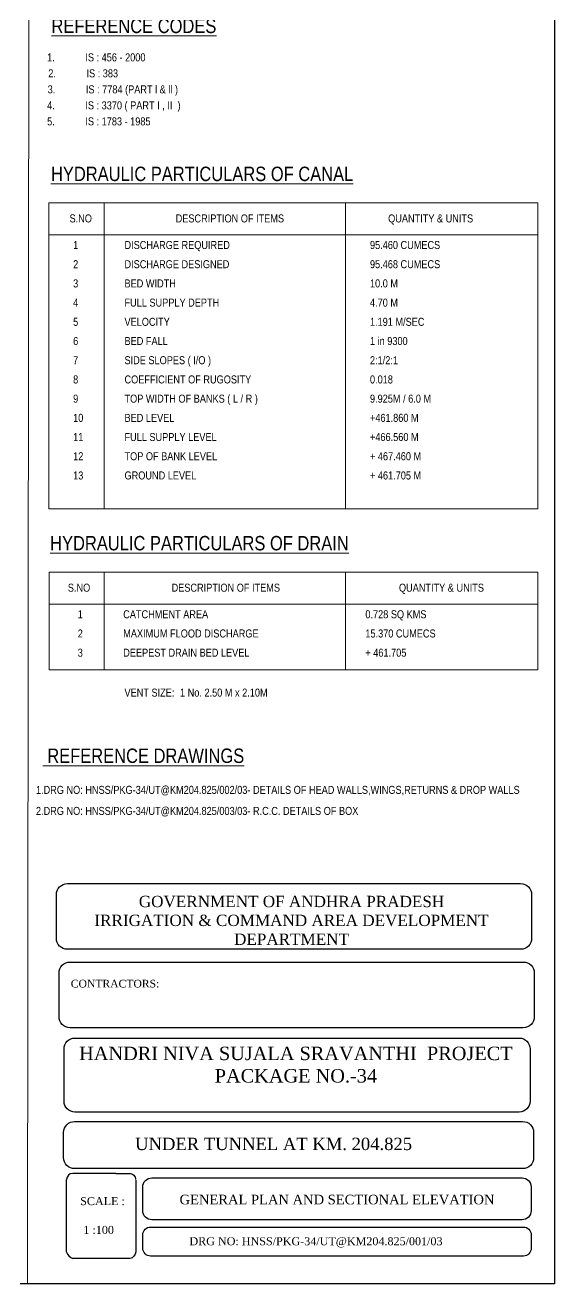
# Model space of a CAD drawing. Header units: millimetres. Extents: x 80 to 10631, y 46 to 2573.
# Drawn here: x 6270.6 to 6436.2, y 767.8 to 1161.1 of the extents above; entities that cross this region are included whole.
import ezdxf

# ---------------------------------------------------------------- set-up
doc = ezdxf.new("R2010")
doc.units = ezdxf.units.MM
for name, color, linetype in [('Caption', 242, 'Continuous'), ('MAIN', 7, 'Continuous'), ('SHEET', 3, 'Continuous'), ('TEXT_GENERAL', 4, 'Continuous')]:
    doc.layers.add(name, color=color, linetype=linetype)
doc.styles.add('ARIAL NARROW', font='ARIALN.TTF')
doc.styles.get("Standard").update_dxf_attribs({"font": 'times.ttf', "height": 2.5})

msp = doc.modelspace()

# ---------------------------------------------------------------- linework, layer by layer
at = {"color": 0, "lineweight": 5}
msp.add_line((6271.332, 767.834), (6271.905, 1357.834), dxfattribs=at)
for p, q in [((6436.184, 767.834), (6436.184, 1357.834)), ((6305.2, 800.196), (6305.2, 777.787)), ((6436.087, 767.834), (5272.993, 767.834))]:
    msp.add_line(p, q)
at = {"color": 7}
for p, q in [((6298.916, 802.337), (6285.476, 802.337)), ((6283.544, 777.726), (6283.544, 800.405)), ((6303.358, 775.762), (6285.476, 775.762))]:
    msp.add_line(p, q, dxfattribs=at)
for points in [[(6283.837, 892.897), (6425.474, 892.897, -0.4142136), (6428.939, 889.433), (6428.939, 875.809, -0.4142136), (6425.474, 872.345), (6283.837, 872.345, -0.4142136), (6280.373, 875.809), (6280.373, 889.433, -0.4142136)], [(6284.658, 868.377), (6426.295, 868.377, -0.4142136), (6429.759, 864.913), (6429.759, 851.289, -0.4142136), (6426.295, 847.825), (6284.658, 847.825, -0.4142136), (6281.194, 851.289), (6281.194, 864.913, -0.4142136)], [(6286.17, 844.617), (6425.065, 844.617, -0.4142136), (6428.462, 841.22), (6428.462, 824.883, -0.4142136), (6425.065, 821.486), (6286.17, 821.486, -0.4142136), (6282.773, 824.883), (6282.773, 841.22, -0.4142136)], [(6286.06, 818.561), (6426.112, 818.561, -0.4142136), (6429.538, 815.135), (6429.538, 807.257, -0.4142136), (6426.112, 803.832), (6286.06, 803.832, -0.4142136), (6282.635, 807.257), (6282.635, 815.135, -0.4142136)], [(6310.202, 800.931), (6425.948, 800.931, -0.4142136), (6428.779, 798.1), (6428.779, 790.689, -0.4142136), (6425.948, 787.858), (6310.202, 787.858, -0.4142136), (6307.372, 790.689), (6307.372, 798.1, -0.4142136)], [(6309.791, 785.572), (6426.386, 785.572, -0.4142136), (6428.792, 783.166), (6428.792, 778.933, -0.4142136), (6426.386, 776.527), (6309.791, 776.527, -0.4142136), (6307.385, 778.933), (6307.385, 783.166, -0.4142136)]]:
    msp.add_lwpolyline(points, format="xyb", close=True)
for points in [[(6298.916, 802.337), (6303.2, 802.337, -0.4142136), (6305.132, 800.405)], [(6305.199, 777.802, -0.3681401), (6303.302, 775.755)]]:
    msp.add_lwpolyline(points, format="xyb", dxfattribs=at)
for centre, radius, start, end in [((6285.476, 800.405), 1.932, 90, 180), ((6286.686, 778.936), 3.367, 200.31574, 249.76629)]:
    msp.add_arc(centre, radius, start, end, dxfattribs=at)
at = {"layer": 'Caption', "color": 0, "lineweight": 5, "ltscale": 0.01}
msp.add_line((6436.142, 1347.854), (6436.142, 767.834), dxfattribs=at)
at = {"layer": 'TEXT_GENERAL', "color": 0, "lineweight": 5}
for p, q in [((6436.142, 1347.854), (6436.184, 767.834)), ((6436.09, 1316.228), (6436.087, 767.834)), ((6278.054, 1105.557), (6430.905, 1105.557)), ((6278.054, 1105.557), (6278.054, 1009.945)), ((6295.324, 1105.557), (6295.324, 1009.945)), ((6370.773, 1105.557), (6370.773, 1009.945)), ((6430.905, 1105.557), (6430.905, 1009.945)), ((6278.054, 1095.557), (6430.905, 1095.557)), ((6278.054, 1009.945), (6430.905, 1009.945)), ((6278.098, 990.185), (6278.098, 959.741)), ((6278.098, 990.185), (6430.91, 990.185)), ((6295.324, 990.185), (6295.324, 959.641)), ((6370.773, 990.185), (6370.773, 959.641)), ((6430.91, 990.185), (6430.91, 959.741)), ((6278.098, 980.185), (6430.91, 980.185)), ((6278.198, 959.641), (6430.81, 959.641))]:
    msp.add_line(p, q, dxfattribs=at)
for centre, start, end in [((6278.198, 959.741), 180, 270), ((6430.81, 959.741), 270, 0)]:
    msp.add_arc(centre, 0.1, start, end, dxfattribs=at)

# ---------------------------------------------------------------- texts
for s, height, p in [('UNDER TUNNEL AT KM. 204.825', 3.85, (6304.976, 809.625)), ('1 :100', 2.5, (6288.81, 783.436)), ('DRG NO: HNSS/PKG-34/UT@KM204.825/001/03', 2.5, (6321.965, 779.888))]:
    msp.add_text(s, height=height).set_placement(p)
for s, insert, char_height, width, attachment_point in [('HANDRI NIVA SUJALA SRAVANTHI  PROJECT\\PPACKAGE NO.-34', (6355.233, 841.927), 4.2, 151.5, 2), ('SCALE :', (6287.812, 794.923), 2.5, 25.272, 1)]:
    msp.add_mtext(s, dxfattribs=dict(insert=insert, char_height=char_height, width=width, attachment_point=attachment_point))
at = {"layer": 'MAIN', "color": 0, "lineweight": 5, "style": 'ARIAL NARROW'}
for s, height, p in [('%%UREFERENCE CODES', 4.5, (6278.831, 1158.596)), ('%%UHYDRAULIC PARTICULARS OF CANAL', 4.5, (6278.678, 1112.36)), ('%%UHYDRAULIC PARTICULARS OF DRAIN', 4.5, (6278.41, 996.988)), ('%%U REFERENCE DRAWINGS', 4.5, (6276.091, 930.568)), ('1.DRG NO: HNSS/PKG-34/UT@KM204.825/002/03- DETAILS OF HEAD WALLS,WINGS,RETURNS & DROP WALLS', 2.5, (6273.978, 920.906)), ('2.DRG NO: HNSS/PKG-34/UT@KM204.825/003/03- R.C.C. DETAILS OF BOX', 2.5, (6273.978, 914.33))]:
    msp.add_text(s, height=height, dxfattribs=at).set_placement(p)
at = {"layer": 'SHEET', "color": 7}
for s, insert, char_height, width, attachment_point in [('GOVERNMENT OF ANDHRA PRADESH\\PIRRIGATION & COMMAND AREA DEVELOPMENT DEPARTMENT', (6353.867, 881.385), 3.53871, 136.01294, 5), ('CONTRACTORS:', (6284.871, 861.598), 2.40632, 35.82521, 4), ('GENERAL PLAN AND SECTIONAL ELEVATION', (6318.875, 795.671), 3.0079, 111.18179, 1)]:
    msp.add_mtext(s, dxfattribs=dict(at, insert=insert, char_height=char_height, width=width, attachment_point=attachment_point))
at = {"layer": 'TEXT_GENERAL', "color": 0, "lineweight": 5, "style": 'ARIAL NARROW'}
for s, p in [('1.            IS : 456 - 2000', (6277.474, 1149.76)), ('2.            IS : 383 ', (6277.83, 1144.773)), ('3.            IS : 7784 (PART l & ll )', (6277.638, 1139.762)), ('4.            IS : 3370 ( PART I , II  )', (6277.474, 1134.76)), ('5.            IS : 1783 - 1985', (6277.474, 1129.76)), ('S.NO', (6284.482, 1099.446)), ('DESCRIPTION OF ITEMS', (6317.65, 1099.446)), ('QUANTITY & UNITS', (6384.074, 1099.446)), ('1', (6285.603, 1091.142)), ('DISCHARGE REQUIRED', (6301.661, 1091.142)), ('95.460 CUMECS', (6378.393, 1091.142)), ('2', (6285.603, 1085.142)), ('DISCHARGE DESIGNED', (6301.661, 1085.142)), ('95.468 CUMECS', (6378.393, 1085.142)), ('3', (6285.603, 1079.142)), ('BED WIDTH', (6301.661, 1079.142)), ('10.0 M', (6378.393, 1079.142)), ('4', (6285.603, 1073.142)), ('FULL SUPPLY DEPTH', (6301.661, 1073.142)), ('4.70 M', (6378.393, 1073.142)), ('5', (6285.603, 1067.142)), ('VELOCITY', (6301.661, 1067.142)), ('1.191 M/SEC', (6378.393, 1067.142)), ('6', (6285.603, 1061.142)), ('BED FALL', (6301.661, 1061.142)), ('1 in 9300', (6378.393, 1061.142)), ('7', (6285.603, 1055.142)), ('SIDE SLOPES ( I/O )', (6301.661, 1055.142)), ('2:1/2:1', (6378.393, 1055.142)), ('8', (6285.603, 1049.142)), ('COEFFICIENT OF RUGOSITY', (6301.661, 1049.142)), ('0.018', (6378.393, 1049.142)), ('9', (6285.603, 1043.142)), ('TOP WIDTH OF BANKS ( L / R )', (6301.661, 1043.142)), ('9.925M / 6.0 M', (6378.393, 1043.142)), ('10', (6285.603, 1037.142)), ('BED LEVEL', (6301.661, 1037.142)), ('+461.860 M', (6378.393, 1037.142)), ('11', (6285.603, 1031.142)), ('FULL SUPPLY LEVEL', (6301.661, 1031.142)), ('+466.560 M', (6378.393, 1031.142)), ('12', (6285.603, 1025.142)), ('TOP OF BANK LEVEL', (6301.661, 1025.142)), ('+ 467.460 M', (6378.393, 1025.142)), ('13', (6285.603, 1019.142)), ('GROUND LEVEL', (6301.661, 1019.142)), ('+ 461.705 M', (6378.393, 1019.142)), ('S.NO', (6283.946, 984.073)), ('DESCRIPTION OF ITEMS', (6316.382, 984.073)), ('QUANTITY & UNITS', (6387.458, 984.073)), ('1', (6287.049, 975.77)), ('CATCHMENT AREA', (6301.261, 975.77)), ('0.728 SQ KMS', (6376.952, 975.77)), ('2', (6287.049, 969.77)), ('MAXIMUM FLOOD DISCHARGE', (6301.261, 969.77)), ('15.370 CUMECS', (6376.952, 969.77)), ('3', (6287.049, 963.77)), ('DEEPEST DRAIN BED LEVEL', (6301.261, 963.77)), ('+ 461.705', (6376.952, 963.77)), ('VENT SIZE:', (6301.661, 951.295)), ('1 No. 2.50 M x 2.10M ', (6319.022, 951.295))]:
    msp.add_text(s, height=2.5, dxfattribs=at).set_placement(p)

doc.saveas('drawing.dxf')
